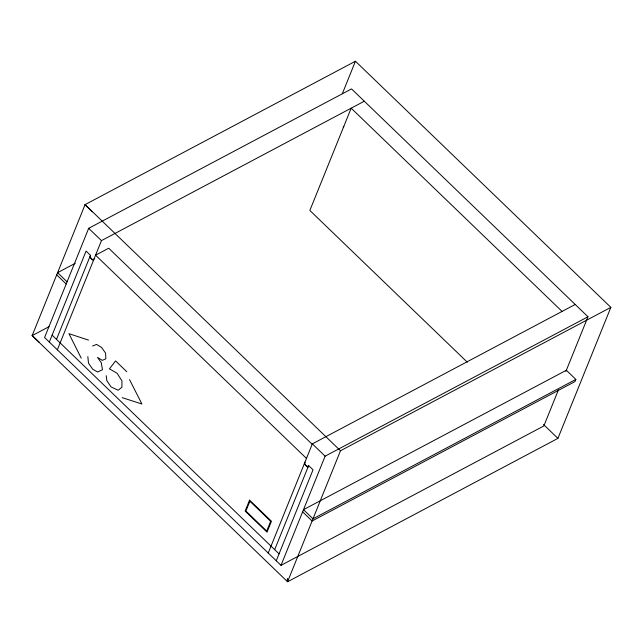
<?xml version="1.0" encoding="UTF-8"?>
<svg xmlns="http://www.w3.org/2000/svg" width="643" height="643" viewBox="0 0 643 643"><rect width="100%" height="100%" fill="white"/><g stroke="black" fill="none" stroke-linecap="round" stroke-linejoin="round"><path stroke-width="0.96" d="M32.15 335.638L85.085 204.619L355.442 61.23L610.85 307.362L557.915 438.381L287.558 581.77L32.15 335.638L48.989 326.7M565.912 371.357L587.975 316.766L351.544 88.911L88.686 228.321L44.576 337.495L281.007 565.35L543.857 425.939L558.437 389.859M49.318 342.068L86.082 251.083L90.462 255.303A2.717 1.696 62.1 0 0 91.547 258.888A2.717 1.696 62.1 0 0 94.103 258.824M56.496 339.375L90.462 255.303M57.348 349.808L101.457 240.627L364.308 101.216M342.309 93.749L355.442 61.23M268.235 553.044L312.353 443.863L575.204 304.46M274.682 549.644L308.648 465.58L313.028 469.8L276.265 560.776M281.007 565.35L325.117 456.168L587.975 316.766M287.558 581.77L340.485 450.759L610.85 307.362M575.847 379.402L312.988 518.813L303.504 509.666L566.354 370.264L575.847 379.402L574.963 381.588L312.112 520.999L302.62 511.852M75.287 263.284L57.589 272.672L67.073 281.819M92.6 345.99L96.563 344.439L101.554 347.421L105.573 353.111L105.87 358.778L102.325 360.369L97.527 357.404L101.329 362.837L102.438 369.765L97.64 371.976L92.737 369.251L88.509 363.174L87.826 356.616M122.25 397.687L141.91 403.989L129.54 379.643M88.533 340.115L68.938 333.669L81.243 358.167M562.062 311.429L351.166 108.185L309.854 210.454L467.3 362.186M543.488 424.476L557.915 438.381M85.085 204.619L340.485 450.759M85.029 204.747L92.327 211.78M88.686 228.321L101.457 240.627M312.353 443.863L325.117 456.168M312.385 444.49L108.723 248.214L95.574 255.183L306.47 458.419M89.723 257.128L93.372 260.64M304.26 463.884L307.909 467.397M56.705 274.858L66.189 283.997M126.792 371.726L115.579 360.924L109.447 368.825L117.106 373.294L121.945 380.865L121.913 387.223L118.159 390.229L111.118 386.957L106.834 380.72L106.208 375.697M52.115 335.156L279.062 553.864M32.198 335.509L39.496 342.542M343.82 126.382A2.717 1.696 62.1 0 1 343.201 127.057M308.648 465.58A2.717 1.696 62.1 0 1 306.084 465.636A2.717 1.696 62.1 0 1 304.999 462.06M249.548 500.15L245.144 511.064L267.03 532.163L271.442 521.24L249.548 500.15M249.878 501.219L245.907 511.048L266.708 531.086L270.679 521.264L249.878 501.219M287.646 578.829L287.116 580.34L287.646 578.829"/></g></svg>
